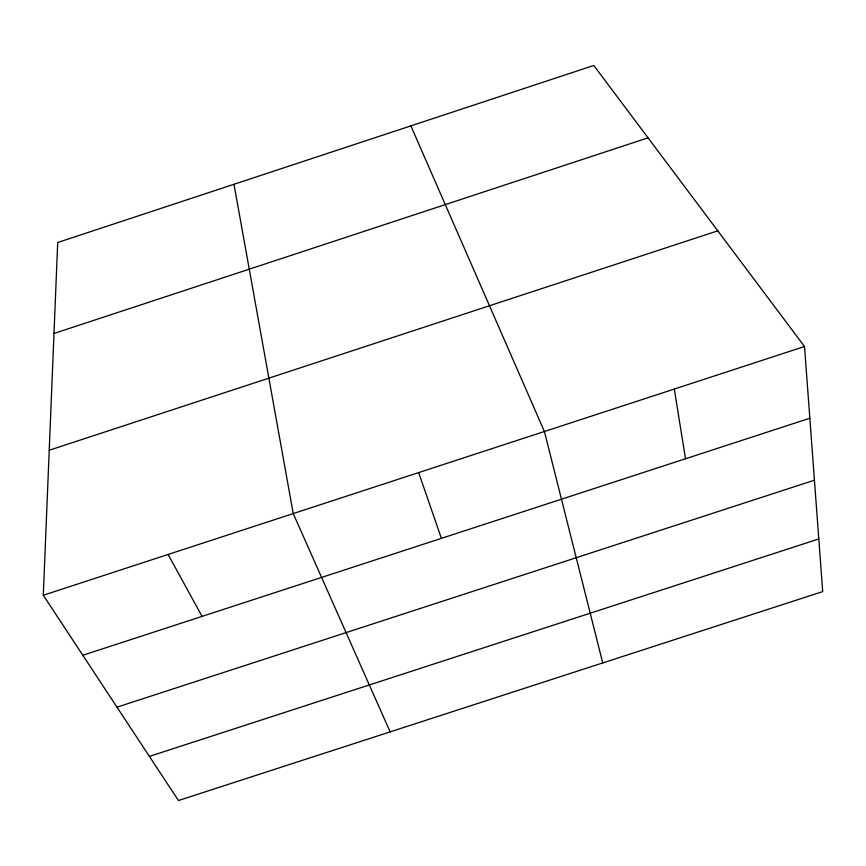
<?xml version="1.0" encoding="UTF-8"?>
<svg xmlns="http://www.w3.org/2000/svg" width="866" height="866" viewBox="0 0 866 866"><rect width="100%" height="100%" fill="white"/><g stroke="black" fill="none" stroke-linecap="round" stroke-linejoin="round"><path stroke-width="1.3" d="M43.3 595.245L57.708 242.491L593.795 65.47L804.514 346.508L822.7 591.597L178.45 800.53L43.3 595.245L804.514 346.508M53.995 333.475L648.06 137.835M49.221 450.244L717.784 230.832M82.811 655.27L809.84 418.224M116.986 707.165L814.43 480.197M149.396 756.397L818.792 538.955M168.112 554.457L202.059 616.386M390.144 731.878L293.238 513.57L233.993 184.285M410.885 125.873L544.411 431.495L602.736 662.934M418.668 472.587L441.389 538.36M674.3 389.05L685.504 458.764"/></g></svg>
